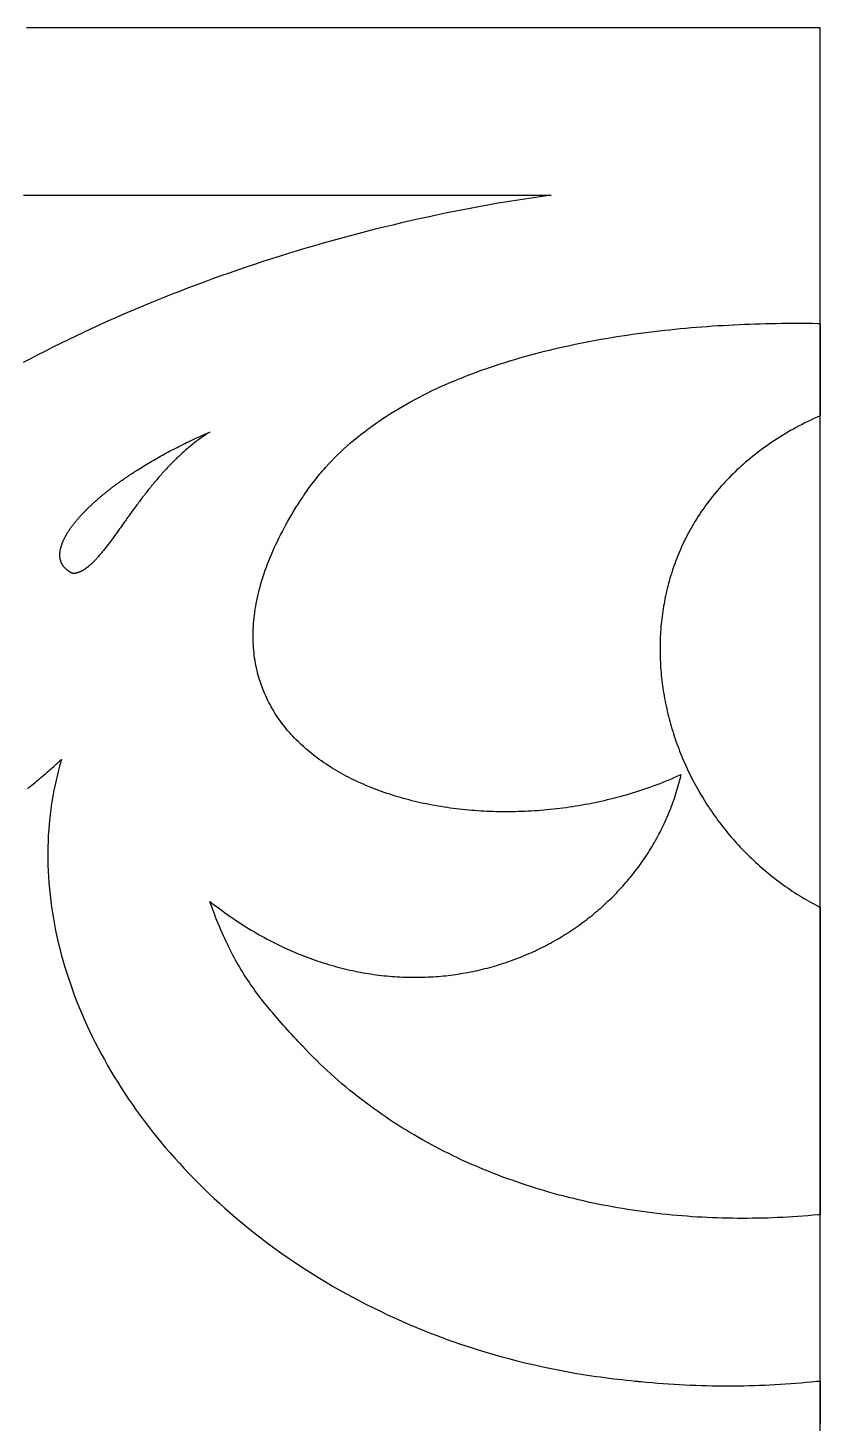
# Model space of a CAD drawing. Extents: x -52 to 65, y -90 to -50.
# Drawn here: x 50.17 to 64.75, y -75.79 to -50.12 of the extents above; entities that cross this region are included whole.
import ezdxf

# ---------------------------------------------------------------- set-up
doc = ezdxf.new("R2010")
doc.units = 0
doc.header["$MEASUREMENT"] = 0
doc.layers.get('0').update_dxf_attribs({"linetype": 'CONTINUOUS'})
doc.layers.add('LAYER_1', color=18, linetype='CONTINUOUS')

msp = doc.modelspace()

# ---------------------------------------------------------------- linework, layer by layer
msp.add_line((64.754, -90.116), (64.754, -50.116))
at = {"layer": 'LAYER_1'}
for points in [[(64.754, -50.116), (64.741, -50.116), (64.545, -50.116), (64.344, -50.116), (64.137, -50.116), (63.925, -50.116), (63.709, -50.116), (63.487, -50.116), (63.26, -50.116), (63.027, -50.116), (62.79, -50.116), (62.548, -50.116), (62.301, -50.116), (62.049, -50.116), (61.793, -50.116), (61.531, -50.116), (61.265, -50.116), (60.994, -50.116), (60.719, -50.116), (60.439, -50.116), (60.154, -50.116), (59.865, -50.116), (59.571, -50.116), (59.274, -50.116), (58.971, -50.116), (58.665, -50.116), (58.354, -50.116), (58.039, -50.116), (57.72, -50.116), (57.397, -50.116), (57.069, -50.116), (56.738, -50.116), (56.403, -50.116), (56.063, -50.116), (55.72, -50.116), (55.373, -50.116), (55.022, -50.116), (54.668, -50.116), (54.31, -50.116), (53.948, -50.116), (53.583, -50.116), (53.214, -50.116), (52.841, -50.116), (52.465, -50.116), (52.086, -50.116), (51.703, -50.116), (51.317, -50.116), (50.928, -50.116), (50.535, -50.116), (50.14, -50.116)], [(50.087, -53.194), (50.221, -53.194), (50.356, -53.194), (50.492, -53.194), (50.628, -53.194), (50.764, -53.194), (51.038, -53.194), (51.313, -53.194), (51.588, -53.194), (52.14, -53.194), (52.415, -53.194), (52.69, -53.194), (52.965, -53.194), (53.238, -53.194), (53.374, -53.194), (53.51, -53.194), (53.645, -53.194), (53.78, -53.194), (53.914, -53.194), (54.048, -53.194), (54.181, -53.194), (54.314, -53.194), (54.446, -53.194), (54.577, -53.194), (54.707, -53.194), (54.837, -53.194), (54.966, -53.194), (55.094, -53.194), (55.221, -53.194), (55.347, -53.194), (55.473, -53.194), (55.597, -53.194), (55.72, -53.194), (55.842, -53.194), (55.963, -53.194), (56.083, -53.194), (56.202, -53.194), (56.32, -53.194), (56.436, -53.194), (56.551, -53.194), (56.608, -53.194), (56.664, -53.194), (56.721, -53.194), (56.777, -53.194), (56.832, -53.194), (56.887, -53.194), (56.942, -53.194), (56.997, -53.194), (57.051, -53.194), (57.105, -53.194), (57.158, -53.194), (57.211, -53.194), (57.264, -53.194), (57.316, -53.194), (57.368, -53.194), (57.419, -53.194), (57.47, -53.194), (57.521, -53.194), (57.571, -53.194), (57.62, -53.194), (57.67, -53.194), (57.718, -53.194), (57.767, -53.194), (57.815, -53.194), (57.862, -53.194), (57.909, -53.194), (57.956, -53.194), (58.002, -53.194), (58.048, -53.194), (58.093, -53.194), (58.138, -53.194), (58.182, -53.194), (58.226, -53.194), (58.269, -53.194), (58.312, -53.194), (58.354, -53.194), (58.396, -53.194), (58.437, -53.194), (58.478, -53.194), (58.518, -53.194), (58.558, -53.194), (58.597, -53.194), (58.636, -53.194), (58.674, -53.194), (58.711, -53.194), (58.748, -53.194), (58.785, -53.194), (58.821, -53.194), (58.856, -53.194), (58.891, -53.194), (58.925, -53.194), (58.959, -53.194), (58.992, -53.194), (59.024, -53.194), (59.056, -53.194), (59.087, -53.194), (59.118, -53.194), (59.148, -53.194), (59.178, -53.194), (59.206, -53.194), (59.235, -53.194), (59.262, -53.194), (59.289, -53.194), (59.316, -53.194), (59.341, -53.194), (59.366, -53.194), (59.391, -53.194), (59.415, -53.194), (59.438, -53.194), (59.46, -53.194), (59.482, -53.194), (59.503, -53.194), (59.523, -53.194), (59.543, -53.194), (59.562, -53.194), (59.581, -53.194), (59.598, -53.194), (59.615, -53.194), (59.632, -53.194), (59.647, -53.194), (59.662, -53.194), (59.676, -53.194), (59.69, -53.194), (59.702, -53.194), (59.714, -53.194), (59.725, -53.194), (59.736, -53.194), (59.746, -53.194), (59.755, -53.194), (59.763, -53.194), (59.77, -53.194), (59.777, -53.194), (59.783, -53.194), (59.788, -53.194), (59.792, -53.194), (59.796, -53.194), (59.799, -53.194), (59.801, -53.194), (59.802, -53.194), (59.803, -53.194), (59.64, -53.217), (59.478, -53.241), (59.316, -53.265), (59.153, -53.291), (58.991, -53.317), (58.829, -53.344), (58.666, -53.373), (58.504, -53.402), (58.341, -53.432), (58.179, -53.463), (58.017, -53.495), (57.855, -53.528), (57.693, -53.561), (57.531, -53.596), (57.369, -53.632), (57.207, -53.668), (57.045, -53.705), (56.884, -53.743), (56.723, -53.782), (56.562, -53.822), (56.401, -53.863), (56.241, -53.905), (56.08, -53.947), (55.921, -53.99), (55.761, -54.034), (55.602, -54.079), (55.443, -54.125), (55.284, -54.172), (55.126, -54.219), (54.968, -54.267), (54.81, -54.316), (54.653, -54.366), (54.496, -54.417), (54.34, -54.468), (54.184, -54.52), (54.029, -54.573), (53.874, -54.627), (53.72, -54.681), (53.566, -54.736), (53.413, -54.792), (53.261, -54.849), (53.109, -54.906), (52.957, -54.965), (52.806, -55.023), (52.656, -55.083), (52.507, -55.144), (52.358, -55.205), (52.209, -55.266), (52.062, -55.329), (51.915, -55.392), (51.769, -55.456), (51.624, -55.521), (51.479, -55.586), (51.335, -55.652), (51.193, -55.719), (51.05, -55.786), (50.909, -55.854), (50.769, -55.922), (50.629, -55.992), (50.49, -56.062), (50.352, -56.132), (50.216, -56.203), (50.08, -56.275)], [(50.16, -64.115), (50.198, -64.084), (50.235, -64.054), (50.271, -64.024), (50.306, -63.995), (50.341, -63.966), (50.374, -63.938), (50.407, -63.911), (50.438, -63.885), (50.468, -63.859), (50.497, -63.834), (50.525, -63.81), (50.551, -63.787), (50.577, -63.765), (50.601, -63.744), (50.624, -63.724), (50.645, -63.705), (50.665, -63.687), (50.684, -63.671), (50.693, -63.663), (50.701, -63.655), (50.709, -63.648), (50.717, -63.641), (50.724, -63.635), (50.731, -63.629), (50.737, -63.623), (50.743, -63.617), (50.749, -63.612), (50.754, -63.607), (50.759, -63.603), (50.764, -63.599), (50.768, -63.595), (50.771, -63.592), (50.775, -63.589), (50.777, -63.586), (50.78, -63.584), (50.782, -63.582), (50.783, -63.581), (50.784, -63.58), (50.785, -63.579), (50.785, -63.579), (50.785, -63.579), (50.785, -63.579), (50.785, -63.579), (50.785, -63.579), (50.785, -63.58), (50.781, -63.593), (50.766, -63.645), (50.751, -63.698), (50.737, -63.75), (50.723, -63.802), (50.71, -63.855), (50.698, -63.907), (50.686, -63.96), (50.674, -64.013), (50.663, -64.066), (50.652, -64.119), (50.642, -64.172), (50.632, -64.225), (50.623, -64.278), (50.614, -64.332), (50.605, -64.385), (50.597, -64.439), (50.59, -64.492), (50.583, -64.546), (50.577, -64.599), (50.571, -64.653), (50.56, -64.761), (50.551, -64.869), (50.544, -64.977), (50.539, -65.085), (50.536, -65.194), (50.534, -65.303), (50.535, -65.411), (50.537, -65.521), (50.541, -65.63), (50.547, -65.739), (50.555, -65.849), (50.564, -65.958), (50.575, -66.068), (50.588, -66.177), (50.603, -66.287), (50.619, -66.397), (50.637, -66.506), (50.657, -66.616), (50.679, -66.726), (50.702, -66.835), (50.727, -66.945), (50.754, -67.055), (50.782, -67.164), (50.812, -67.273), (50.844, -67.383), (50.878, -67.492), (50.913, -67.601), (50.95, -67.709), (50.988, -67.818), (51.028, -67.926), (51.07, -68.035), (51.113, -68.143), (51.158, -68.25), (51.205, -68.358), (51.253, -68.465), (51.303, -68.572), (51.354, -68.678), (51.407, -68.785), (51.462, -68.891), (51.518, -68.996), (51.576, -69.101), (51.635, -69.206), (51.695, -69.311), (51.758, -69.415), (51.822, -69.518), (51.887, -69.621), (51.954, -69.724), (52.022, -69.826), (52.092, -69.928), (52.163, -70.029), (52.236, -70.129), (52.31, -70.229), (52.386, -70.329), (52.463, -70.428), (52.542, -70.526), (52.622, -70.624), (52.703, -70.721), (52.786, -70.818), (52.871, -70.913), (52.957, -71.009), (53.044, -71.103), (53.132, -71.197), (53.222, -71.29), (53.314, -71.382), (53.406, -71.474), (53.5, -71.565), (53.596, -71.655), (53.693, -71.744), (53.791, -71.832), (53.89, -71.92), (53.991, -72.007), (54.093, -72.092), (54.197, -72.177), (54.301, -72.262), (54.407, -72.345), (54.515, -72.427), (54.623, -72.508), (54.733, -72.589), (54.844, -72.668), (54.957, -72.747), (55.07, -72.824), (55.185, -72.9), (55.301, -72.976), (55.418, -73.05), (55.537, -73.123), (55.657, -73.196), (55.778, -73.267), (55.9, -73.337), (56.023, -73.405), (56.148, -73.473), (56.273, -73.54), (56.4, -73.605), (56.528, -73.669), (56.657, -73.732), (56.788, -73.794), (56.919, -73.854), (57.052, -73.914), (57.185, -73.972), (57.32, -74.028), (57.456, -74.084), (57.593, -74.138), (57.731, -74.191), (57.87, -74.242), (58.011, -74.292), (58.152, -74.341), (58.294, -74.388), (58.438, -74.434), (58.582, -74.478), (58.728, -74.521), (58.874, -74.563), (59.022, -74.603), (59.17, -74.641), (59.32, -74.678), (59.47, -74.714), (59.622, -74.748), (59.774, -74.78), (59.928, -74.811), (60.082, -74.84), (60.238, -74.868), (60.394, -74.894), (60.472, -74.906), (60.551, -74.918), (60.63, -74.93), (60.709, -74.941), (60.789, -74.952), (60.868, -74.962), (60.948, -74.972), (61.029, -74.981), (61.109, -74.99), (61.19, -74.999), (61.27, -75.007), (61.351, -75.015), (61.392, -75.019), (61.412, -75.021), (61.415, -75.021), (61.416, -75.021), (61.417, -75.021), (61.417, -75.021), (61.419, -75.021), (61.432, -75.022), (61.457, -75.025), (61.559, -75.035), (61.66, -75.044), (61.762, -75.053), (61.863, -75.061), (61.963, -75.068), (62.064, -75.075), (62.164, -75.08), (62.264, -75.086), (62.364, -75.09), (62.463, -75.094), (62.562, -75.097), (62.661, -75.1), (62.76, -75.102), (62.859, -75.103), (62.957, -75.104), (63.055, -75.104), (63.153, -75.104), (63.25, -75.103), (63.348, -75.101), (63.445, -75.099), (63.542, -75.096), (63.638, -75.093), (63.734, -75.089), (63.831, -75.084), (63.926, -75.079), (64.022, -75.074), (64.117, -75.068), (64.213, -75.061), (64.308, -75.054), (64.402, -75.046), (64.497, -75.038), (64.591, -75.03), (64.685, -75.02), (64.732, -75.016), (64.744, -75.015), (64.749, -75.014), (64.752, -75.014), (64.754, -75.014), (64.754, -75.014), (64.754, -75.014), (64.754, -75.015), (64.754, -75.017), (64.754, -75.02), (64.754, -75.025), (64.754, -75.031), (64.754, -75.038), (64.754, -75.046), (64.754, -75.056), (64.754, -75.066), (64.754, -75.077), (64.754, -75.089), (64.754, -75.102), (64.754, -75.116), (64.754, -75.131), (64.754, -75.146), (64.754, -75.163), (64.754, -75.18), (64.754, -75.197), (64.754, -75.216), (64.754, -75.234), (64.754, -75.254), (64.754, -75.274), (64.754, -75.315), (64.754, -75.357), (64.754, -75.401), (64.754, -75.446), (64.754, -75.492), (64.754, -75.583), (64.754, -75.628), (64.754, -75.673), (64.754, -75.717), (64.754, -75.759), (64.754, -75.8)]]:
    msp.add_lwpolyline(points, dxfattribs=at)
for points in [[(64.754, -57.252), (64.697, -57.278), (64.64, -57.304), (64.585, -57.331), (64.53, -57.358), (64.475, -57.385), (64.421, -57.413), (64.368, -57.441), (64.315, -57.469), (64.263, -57.498), (64.211, -57.527), (64.16, -57.556), (64.11, -57.586), (64.06, -57.616), (64.011, -57.647), (63.962, -57.678), (63.914, -57.709), (63.867, -57.74), (63.82, -57.772), (63.773, -57.805), (63.728, -57.837), (63.682, -57.87), (63.638, -57.903), (63.594, -57.937), (63.55, -57.97), (63.507, -58.004), (63.465, -58.039), (63.423, -58.074), (63.382, -58.109), (63.341, -58.144), (63.301, -58.179), (63.262, -58.215), (63.223, -58.251), (63.185, -58.288), (63.147, -58.325), (63.109, -58.361), (63.073, -58.399), (63.037, -58.436), (63.001, -58.474), (62.966, -58.512), (62.931, -58.55), (62.897, -58.589), (62.864, -58.628), (62.831, -58.667), (62.799, -58.706), (62.767, -58.745), (62.736, -58.785), (62.705, -58.825), (62.675, -58.865), (62.645, -58.906), (62.616, -58.946), (62.588, -58.987), (62.56, -59.028), (62.532, -59.07), (62.505, -59.111), (62.479, -59.153), (62.453, -59.195), (62.428, -59.237), (62.403, -59.279), (62.379, -59.321), (62.355, -59.364), (62.332, -59.407), (62.309, -59.45), (62.287, -59.493), (62.265, -59.536), (62.244, -59.58), (62.223, -59.623), (62.203, -59.667), (62.184, -59.711), (62.164, -59.755), (62.146, -59.8), (62.128, -59.844), (62.11, -59.889), (62.093, -59.933), (62.077, -59.978), (62.061, -60.023), (62.045, -60.068), (62.03, -60.113), (62.015, -60.159), (62.001, -60.204), (61.988, -60.25), (61.975, -60.295), (61.962, -60.341), (61.95, -60.387), (61.939, -60.433), (61.928, -60.479), (61.917, -60.525), (61.907, -60.572), (61.897, -60.618), (61.888, -60.664), (61.88, -60.711), (61.871, -60.758), (61.864, -60.804), (61.857, -60.851), (61.85, -60.898), (61.844, -60.945), (61.838, -60.991), (61.833, -61.038), (61.828, -61.085), (61.824, -61.133), (61.82, -61.18), (61.816, -61.227), (61.814, -61.274), (61.811, -61.321), (61.809, -61.368), (61.808, -61.416), (61.807, -61.463), (61.806, -61.51), (61.806, -61.558), (61.806, -61.605), (61.807, -61.652), (61.809, -61.7), (61.81, -61.747), (61.812, -61.794), (61.815, -61.842), (61.818, -61.889), (61.822, -61.936), (61.826, -61.984), (61.83, -62.031), (61.835, -62.078), (61.841, -62.125), (61.846, -62.173), (61.853, -62.22), (61.859, -62.267), (61.866, -62.314), (61.874, -62.361), (61.882, -62.408), (61.891, -62.455), (61.899, -62.502), (61.909, -62.549), (61.918, -62.596), (61.929, -62.642), (61.939, -62.689), (61.95, -62.735), (61.962, -62.782), (61.974, -62.828), (61.986, -62.875), (61.999, -62.921), (62.012, -62.967), (62.026, -63.013), (62.04, -63.059), (62.054, -63.105), (62.069, -63.151), (62.084, -63.196), (62.1, -63.242), (62.116, -63.287), (62.133, -63.332), (62.15, -63.378), (62.167, -63.423), (62.185, -63.468), (62.203, -63.512), (62.222, -63.557), (62.241, -63.602), (62.26, -63.646), (62.28, -63.69), (62.3, -63.734), (62.321, -63.778), (62.342, -63.822), (62.363, -63.865), (62.385, -63.909), (62.407, -63.952), (62.43, -63.995), (62.453, -64.038), (62.476, -64.081), (62.5, -64.123), (62.524, -64.166), (62.548, -64.208), (62.573, -64.25), (62.599, -64.292), (62.624, -64.333), (62.65, -64.375), (62.677, -64.416), (62.704, -64.457), (62.731, -64.498), (62.759, -64.538), (62.787, -64.579), (62.815, -64.619), (62.844, -64.659), (62.873, -64.698), (62.902, -64.738), (62.932, -64.777), (62.962, -64.816), (62.993, -64.854), (63.024, -64.893), (63.055, -64.931), (63.087, -64.969), (63.119, -65.007), (63.151, -65.044), (63.184, -65.081), (63.217, -65.118), (63.251, -65.155), (63.284, -65.191), (63.319, -65.227), (63.353, -65.263), (63.388, -65.298), (63.423, -65.333), (63.459, -65.368), (63.495, -65.403), (63.531, -65.437), (63.568, -65.471), (63.605, -65.505), (63.642, -65.538), (63.68, -65.571), (63.718, -65.604), (63.756, -65.636), (63.795, -65.668), (63.834, -65.7), (63.873, -65.731), (63.913, -65.762), (63.953, -65.793), (63.993, -65.824), (64.034, -65.854), (64.075, -65.883), (64.116, -65.913), (64.158, -65.942), (64.2, -65.97), (64.242, -65.998), (64.284, -66.026), (64.327, -66.054), (64.371, -66.081), (64.414, -66.108), (64.458, -66.134), (64.502, -66.16), (64.547, -66.186), (64.592, -66.211), (64.637, -66.236), (64.682, -66.26), (64.728, -66.284), (64.751, -66.296), (64.753, -66.297), (64.753, -66.297), (64.754, -66.297), (64.754, -66.297), (64.754, -66.297), (64.754, -66.297), (64.754, -66.297), (64.754, -66.298), (64.754, -66.299), (64.754, -66.301), (64.754, -66.304), (64.754, -66.307), (64.754, -66.311), (64.754, -66.315), (64.754, -66.32), (64.754, -66.326), (64.754, -66.332), (64.754, -66.339), (64.754, -66.346), (64.754, -66.354), (64.754, -66.363), (64.754, -66.372), (64.754, -66.382), (64.754, -66.392), (64.754, -66.403), (64.754, -66.414), (64.754, -66.426), (64.754, -66.438), (64.754, -66.451), (64.754, -66.465), (64.754, -66.479), (64.754, -66.494), (64.754, -66.509), (64.754, -66.524), (64.754, -66.54), (64.754, -66.557), (64.754, -66.574), (64.754, -66.591), (64.754, -66.609), (64.754, -66.628), (64.754, -66.647), (64.754, -66.666), (64.754, -66.686), (64.754, -66.706), (64.754, -66.727), (64.754, -66.748), (64.754, -66.77), (64.754, -66.792), (64.754, -66.814), (64.754, -66.837), (64.754, -66.86), (64.754, -66.884), (64.754, -66.908), (64.754, -66.932), (64.754, -66.957), (64.754, -66.982), (64.754, -67.008), (64.754, -67.034), (64.754, -67.06), (64.754, -67.087), (64.754, -67.114), (64.754, -67.169), (64.754, -67.225), (64.754, -67.283), (64.754, -67.341), (64.754, -67.401), (64.754, -67.462), (64.754, -67.525), (64.754, -67.588), (64.754, -67.652), (64.754, -67.717), (64.754, -67.784), (64.754, -67.85), (64.754, -67.918), (64.754, -67.987), (64.754, -68.056), (64.754, -68.126), (64.754, -68.197), (64.754, -68.268), (64.754, -68.34), (64.754, -68.412), (64.754, -68.484), (64.754, -68.557), (64.754, -68.631), (64.754, -68.778), (64.754, -68.927), (64.754, -69.225), (64.754, -69.374), (64.754, -69.522), (64.754, -69.67), (64.754, -69.743), (64.754, -69.816), (64.754, -69.888), (64.754, -69.96), (64.754, -70.031), (64.754, -70.102), (64.754, -70.172), (64.754, -70.242), (64.754, -70.31), (64.754, -70.378), (64.754, -70.446), (64.754, -70.512), (64.754, -70.578), (64.754, -70.642), (64.754, -70.706), (64.754, -70.768), (64.754, -70.83), (64.754, -70.89), (64.754, -70.949), (64.754, -71.007), (64.754, -71.064), (64.754, -71.119), (64.754, -71.147), (64.754, -71.174), (64.754, -71.2), (64.754, -71.226), (64.754, -71.252), (64.754, -71.277), (64.754, -71.303), (64.754, -71.327), (64.754, -71.351), (64.754, -71.375), (64.754, -71.399), (64.754, -71.422), (64.754, -71.445), (64.754, -71.467), (64.754, -71.489), (64.754, -71.51), (64.754, -71.531), (64.754, -71.552), (64.754, -71.572), (64.754, -71.592), (64.754, -71.611), (64.754, -71.63), (64.754, -71.648), (64.754, -71.666), (64.754, -71.683), (64.754, -71.7), (64.754, -71.717), (64.754, -71.732), (64.754, -71.748), (64.754, -71.763), (64.754, -71.777), (64.754, -71.791), (64.754, -71.804), (64.754, -71.817), (64.754, -71.829), (64.754, -71.841), (64.754, -71.852), (64.754, -71.863), (64.754, -71.873), (64.754, -71.883), (64.754, -71.892), (64.754, -71.9), (64.754, -71.908), (64.754, -71.915), (64.754, -71.922), (64.754, -71.928), (64.754, -71.933), (64.754, -71.938), (64.754, -71.942), (64.754, -71.946), (64.754, -71.949), (64.754, -71.951), (64.754, -71.953), (64.754, -71.954), (64.754, -71.954), (64.754, -71.954), (64.754, -71.954), (64.754, -71.954), (64.753, -71.954), (64.747, -71.955), (64.736, -71.956), (64.713, -71.958), (64.62, -71.966), (64.528, -71.974), (64.435, -71.981), (64.343, -71.988), (64.25, -71.994), (64.158, -72), (64.065, -72.004), (63.972, -72.009), (63.88, -72.012), (63.787, -72.016), (63.694, -72.018), (63.602, -72.02), (63.509, -72.021), (63.416, -72.022), (63.323, -72.022), (63.231, -72.022), (63.138, -72.021), (63.045, -72.019), (62.953, -72.017), (62.86, -72.014), (62.767, -72.011), (62.675, -72.007), (62.582, -72.002), (62.49, -71.997), (62.398, -71.991), (62.305, -71.984), (62.213, -71.977), (62.121, -71.969), (62.029, -71.961), (61.937, -71.952), (61.845, -71.942), (61.754, -71.932), (61.662, -71.921), (61.571, -71.909), (61.479, -71.897), (61.388, -71.884), (61.297, -71.871), (61.206, -71.857), (61.115, -71.842), (61.025, -71.827), (60.934, -71.811), (60.844, -71.794), (60.754, -71.777), (60.664, -71.759), (60.574, -71.74), (60.485, -71.721), (60.395, -71.701), (60.306, -71.68), (60.217, -71.659), (60.128, -71.637), (60.04, -71.615), (59.952, -71.592), (59.863, -71.568), (59.776, -71.543), (59.688, -71.518), (59.601, -71.492), (59.514, -71.465), (59.427, -71.438), (59.34, -71.41), (59.254, -71.382), (59.168, -71.352), (59.082, -71.322), (58.997, -71.292), (58.911, -71.261), (58.827, -71.229), (58.742, -71.196), (58.658, -71.162), (58.574, -71.128), (58.49, -71.094), (58.407, -71.058), (58.324, -71.022), (58.241, -70.985), (58.159, -70.948), (58.077, -70.909), (57.996, -70.87), (57.915, -70.831), (57.834, -70.79), (57.753, -70.749), (57.673, -70.707), (57.594, -70.665), (57.515, -70.622), (57.436, -70.578), (57.357, -70.533), (57.279, -70.487), (57.202, -70.441), (57.124, -70.394), (57.048, -70.347), (56.971, -70.299), (56.895, -70.25), (56.82, -70.2), (56.745, -70.149), (56.67, -70.098), (56.596, -70.046), (56.523, -69.993), (56.45, -69.94), (56.377, -69.886), (56.305, -69.831), (56.233, -69.775), (56.162, -69.719), (56.091, -69.662), (56.021, -69.604), (55.951, -69.545), (55.882, -69.486), (55.814, -69.425), (55.746, -69.364), (55.678, -69.303), (55.611, -69.24), (55.545, -69.177), (55.479, -69.113), (55.414, -69.048), (55.349, -68.983), (55.285, -68.916), (55.221, -68.849), (55.205, -68.832), (55.202, -68.828), (55.201, -68.827), (55.2, -68.827), (55.2, -68.826), (55.199, -68.826), (55.197, -68.823), (55.186, -68.812), (55.145, -68.767), (55.105, -68.723), (55.065, -68.68), (55.026, -68.637), (54.987, -68.595), (54.949, -68.553), (54.912, -68.511), (54.875, -68.47), (54.838, -68.429), (54.802, -68.388), (54.767, -68.348), (54.732, -68.307), (54.697, -68.267), (54.664, -68.227), (54.63, -68.188), (54.597, -68.148), (54.565, -68.108), (54.532, -68.069), (54.501, -68.029), (54.469, -67.989), (54.439, -67.949), (54.408, -67.909), (54.378, -67.869), (54.348, -67.829), (54.319, -67.788), (54.29, -67.747), (54.261, -67.706), (54.233, -67.664), (54.205, -67.623), (54.177, -67.58), (54.15, -67.538), (54.123, -67.494), (54.096, -67.451), (54.07, -67.406), (54.043, -67.362), (54.017, -67.316), (53.991, -67.27), (53.966, -67.223), (53.941, -67.176), (53.915, -67.128), (53.89, -67.079), (53.866, -67.029), (53.841, -66.978), (53.817, -66.926), (53.792, -66.874), (53.768, -66.821), (53.744, -66.766), (53.72, -66.711), (53.696, -66.654), (53.673, -66.597), (53.649, -66.538), (53.625, -66.478), (53.602, -66.417), (53.578, -66.355), (53.555, -66.291), (53.532, -66.226), (53.52, -66.193), (53.519, -66.191), (53.519, -66.19), (53.519, -66.19), (53.519, -66.19), (53.519, -66.19), (53.52, -66.191), (53.532, -66.2), (53.556, -66.219), (53.604, -66.256), (53.652, -66.292), (53.7, -66.328), (53.748, -66.363), (53.796, -66.398), (53.844, -66.433), (53.892, -66.466), (53.94, -66.499), (53.989, -66.532), (54.037, -66.564), (54.086, -66.596), (54.134, -66.627), (54.183, -66.657), (54.231, -66.687), (54.28, -66.717), (54.329, -66.746), (54.378, -66.774), (54.426, -66.802), (54.475, -66.83), (54.524, -66.856), (54.573, -66.883), (54.622, -66.909), (54.671, -66.934), (54.72, -66.959), (54.769, -66.983), (54.818, -67.007), (54.867, -67.03), (54.916, -67.053), (54.965, -67.075), (55.014, -67.097), (55.064, -67.118), (55.113, -67.139), (55.162, -67.159), (55.211, -67.179), (55.26, -67.198), (55.309, -67.217), (55.358, -67.235), (55.408, -67.253), (55.457, -67.27), (55.506, -67.287), (55.555, -67.304), (55.604, -67.319), (55.653, -67.335), (55.702, -67.35), (55.751, -67.364), (55.801, -67.378), (55.85, -67.392), (55.899, -67.405), (55.948, -67.417), (55.997, -67.429), (56.045, -67.441), (56.094, -67.452), (56.143, -67.463), (56.192, -67.473), (56.241, -67.483), (56.29, -67.492), (56.338, -67.501), (56.387, -67.51), (56.436, -67.518), (56.484, -67.525), (56.533, -67.532), (56.581, -67.539), (56.63, -67.545), (56.678, -67.551), (56.726, -67.556), (56.774, -67.561), (56.823, -67.565), (56.871, -67.569), (56.919, -67.573), (56.967, -67.576), (57.014, -67.579), (57.062, -67.581), (57.11, -67.583), (57.158, -67.584), (57.205, -67.585), (57.253, -67.586), (57.3, -67.586), (57.347, -67.586), (57.394, -67.585), (57.442, -67.584), (57.489, -67.582), (57.536, -67.58), (57.582, -67.578), (57.629, -67.575), (57.676, -67.572), (57.722, -67.569), (57.769, -67.565), (57.815, -67.56), (57.861, -67.556), (57.907, -67.55), (57.953, -67.545), (57.999, -67.539), (58.045, -67.533), (58.09, -67.526), (58.136, -67.519), (58.181, -67.511), (58.226, -67.503), (58.271, -67.495), (58.316, -67.486), (58.361, -67.477), (58.406, -67.468), (58.45, -67.458), (58.495, -67.448), (58.539, -67.437), (58.583, -67.427), (58.627, -67.415), (58.671, -67.404), (58.714, -67.392), (58.758, -67.379), (58.801, -67.366), (58.844, -67.353), (58.887, -67.34), (58.93, -67.326), (58.973, -67.312), (59.015, -67.297), (59.058, -67.282), (59.1, -67.267), (59.142, -67.252), (59.184, -67.236), (59.225, -67.219), (59.267, -67.203), (59.308, -67.186), (59.349, -67.169), (59.39, -67.151), (59.431, -67.133), (59.471, -67.115), (59.512, -67.096), (59.552, -67.077), (59.592, -67.058), (59.632, -67.038), (59.671, -67.018), (59.71, -66.998), (59.749, -66.977), (59.788, -66.956), (59.827, -66.935), (59.866, -66.914), (59.904, -66.892), (59.942, -66.869), (59.98, -66.847), (60.017, -66.824), (60.055, -66.801), (60.092, -66.778), (60.129, -66.754), (60.166, -66.73), (60.202, -66.705), (60.238, -66.681), (60.274, -66.656), (60.31, -66.631), (60.346, -66.605), (60.381, -66.579), (60.416, -66.553), (60.451, -66.527), (60.485, -66.5), (60.52, -66.473), (60.554, -66.446), (60.587, -66.418), (60.621, -66.39), (60.654, -66.362), (60.687, -66.334), (60.72, -66.305), (60.752, -66.276), (60.784, -66.247), (60.816, -66.217), (60.848, -66.188), (60.879, -66.158), (60.911, -66.127), (60.941, -66.097), (60.972, -66.066), (61.002, -66.035), (61.032, -66.004), (61.062, -65.972), (61.091, -65.94), (61.12, -65.908), (61.149, -65.876), (61.178, -65.843), (61.206, -65.81), (61.234, -65.777), (61.261, -65.744), (61.289, -65.71), (61.316, -65.676), (61.342, -65.642), (61.369, -65.608), (61.395, -65.573), (61.42, -65.539), (61.446, -65.504), (61.471, -65.468), (61.496, -65.433), (61.52, -65.397), (61.544, -65.361), (61.568, -65.325), (61.592, -65.289), (61.615, -65.252), (61.637, -65.215), (61.66, -65.178), (61.682, -65.141), (61.704, -65.104), (61.725, -65.066), (61.746, -65.028), (61.767, -64.99), (61.787, -64.952), (61.807, -64.913), (61.827, -64.875), (61.846, -64.836), (61.865, -64.797), (61.884, -64.757), (61.902, -64.718), (61.92, -64.678), (61.938, -64.638), (61.955, -64.598), (61.971, -64.558), (61.988, -64.517), (62.004, -64.477), (62.02, -64.436), (62.035, -64.395), (62.05, -64.354), (62.064, -64.312), (62.078, -64.271), (62.092, -64.229), (62.105, -64.187), (62.118, -64.145), (62.131, -64.103), (62.143, -64.061), (62.155, -64.018), (62.166, -63.975), (62.177, -63.932), (62.187, -63.889), (62.192, -63.868), (62.195, -63.857), (62.195, -63.856), (62.195, -63.856), (62.195, -63.856), (62.193, -63.857), (62.19, -63.858), (62.183, -63.861), (62.129, -63.886), (62.075, -63.91), (62.021, -63.933), (61.966, -63.956), (61.911, -63.979), (61.856, -64.001), (61.801, -64.023), (61.745, -64.044), (61.69, -64.065), (61.634, -64.085), (61.578, -64.105), (61.522, -64.125), (61.465, -64.144), (61.409, -64.162), (61.352, -64.18), (61.295, -64.198), (61.238, -64.215), (61.181, -64.232), (61.124, -64.248), (61.067, -64.264), (61.009, -64.279), (60.952, -64.294), (60.894, -64.309), (60.836, -64.323), (60.778, -64.336), (60.72, -64.35), (60.662, -64.362), (60.604, -64.375), (60.546, -64.387), (60.487, -64.398), (60.429, -64.409), (60.37, -64.419), (60.312, -64.43), (60.253, -64.439), (60.195, -64.448), (60.136, -64.457), (60.077, -64.465), (60.019, -64.473), (59.96, -64.481), (59.901, -64.488), (59.843, -64.494), (59.784, -64.501), (59.725, -64.506), (59.667, -64.512), (59.608, -64.516), (59.549, -64.521), (59.491, -64.525), (59.432, -64.528), (59.374, -64.531), (59.315, -64.534), (59.257, -64.536), (59.198, -64.538), (59.14, -64.54), (59.082, -64.541), (59.024, -64.541), (58.966, -64.541), (58.908, -64.541), (58.85, -64.54), (58.792, -64.539), (58.734, -64.537), (58.677, -64.535), (58.619, -64.533), (58.562, -64.53), (58.505, -64.527), (58.448, -64.523), (58.391, -64.519), (58.334, -64.515), (58.278, -64.51), (58.221, -64.504), (58.165, -64.498), (58.109, -64.492), (58.053, -64.485), (57.997, -64.478), (57.941, -64.471), (57.886, -64.463), (57.831, -64.455), (57.776, -64.446), (57.721, -64.437), (57.667, -64.427), (57.612, -64.417), (57.558, -64.407), (57.504, -64.396), (57.451, -64.385), (57.397, -64.373), (57.344, -64.361), (57.292, -64.349), (57.239, -64.336), (57.187, -64.323), (57.135, -64.309), (57.083, -64.295), (57.031, -64.28), (56.98, -64.266), (56.929, -64.25), (56.879, -64.235), (56.829, -64.218), (56.779, -64.202), (56.729, -64.185), (56.68, -64.168), (56.631, -64.15), (56.582, -64.132), (56.534, -64.113), (56.486, -64.094), (56.438, -64.075), (56.391, -64.055), (56.344, -64.035), (56.298, -64.014), (56.252, -63.994), (56.206, -63.972), (56.161, -63.95), (56.116, -63.928), (56.072, -63.906), (56.028, -63.883), (55.984, -63.86), (55.941, -63.836), (55.898, -63.812), (55.856, -63.787), (55.814, -63.762), (55.772, -63.737), (55.731, -63.711), (55.691, -63.685), (55.651, -63.659), (55.611, -63.632), (55.572, -63.605), (55.533, -63.577), (55.495, -63.549), (55.457, -63.521), (55.42, -63.492), (55.384, -63.463), (55.347, -63.433), (55.312, -63.403), (55.277, -63.373), (55.242, -63.342), (55.208, -63.311), (55.174, -63.279), (55.141, -63.247), (55.109, -63.215), (55.077, -63.183), (55.046, -63.149), (55.015, -63.116), (54.985, -63.082), (54.955, -63.048), (54.926, -63.014), (54.898, -62.979), (54.87, -62.943), (54.843, -62.908), (54.816, -62.872), (54.79, -62.835), (54.765, -62.798), (54.74, -62.761), (54.716, -62.724), (54.693, -62.686), (54.67, -62.647), (54.648, -62.609), (54.626, -62.569), (54.605, -62.53), (54.585, -62.49), (54.566, -62.45), (54.547, -62.409), (54.529, -62.369), (54.511, -62.327), (54.495, -62.286), (54.479, -62.244), (54.463, -62.201), (54.449, -62.158), (54.435, -62.115), (54.422, -62.072), (54.409, -62.028), (54.398, -61.984), (54.387, -61.939), (54.377, -61.894), (54.367, -61.849), (54.358, -61.803), (54.351, -61.757), (54.343, -61.711), (54.337, -61.664), (54.332, -61.617), (54.327, -61.569), (54.323, -61.522), (54.32, -61.473), (54.317, -61.425), (54.316, -61.376), (54.315, -61.327), (54.315, -61.277), (54.316, -61.227), (54.318, -61.177), (54.321, -61.126), (54.324, -61.075), (54.328, -61.023), (54.334, -60.972), (54.34, -60.92), (54.347, -60.867), (54.354, -60.814), (54.363, -60.761), (54.373, -60.708), (54.383, -60.654), (54.395, -60.599), (54.407, -60.545), (54.42, -60.49), (54.434, -60.435), (54.449, -60.379), (54.465, -60.323), (54.482, -60.267), (54.5, -60.21), (54.519, -60.153), (54.539, -60.096), (54.559, -60.038), (54.581, -59.98), (54.604, -59.922), (54.628, -59.863), (54.652, -59.804), (54.678, -59.745), (54.704, -59.685), (54.732, -59.625), (54.761, -59.564), (54.79, -59.504), (54.821, -59.443), (54.853, -59.381), (54.886, -59.319), (54.919, -59.257), (54.954, -59.195), (54.99, -59.132), (55.027, -59.069), (55.065, -59.005), (55.104, -58.942), (55.144, -58.878), (55.185, -58.813), (55.228, -58.748), (55.238, -58.732), (55.241, -58.728), (55.242, -58.727), (55.242, -58.726), (55.243, -58.725), (55.246, -58.721), (55.257, -58.705), (55.279, -58.672), (55.302, -58.639), (55.324, -58.607), (55.348, -58.575), (55.371, -58.543), (55.395, -58.511), (55.419, -58.479), (55.443, -58.448), (55.468, -58.417), (55.493, -58.386), (55.518, -58.355), (55.543, -58.324), (55.569, -58.294), (55.595, -58.264), (55.621, -58.234), (55.648, -58.204), (55.702, -58.145), (55.757, -58.087), (55.813, -58.029), (55.87, -57.973), (55.928, -57.917), (55.987, -57.862), (56.048, -57.807), (56.109, -57.754), (56.171, -57.701), (56.234, -57.649), (56.298, -57.597), (56.363, -57.547), (56.429, -57.497), (56.496, -57.448), (56.564, -57.399), (56.633, -57.352), (56.702, -57.305), (56.773, -57.259), (56.844, -57.213), (56.916, -57.168), (56.989, -57.124), (57.063, -57.081), (57.137, -57.038), (57.213, -56.996), (57.289, -56.955), (57.366, -56.915), (57.443, -56.875), (57.522, -56.836), (57.601, -56.797), (57.681, -56.759), (57.761, -56.722), (57.842, -56.686), (57.924, -56.65), (58.007, -56.615), (58.09, -56.58), (58.173, -56.546), (58.258, -56.513), (58.343, -56.48), (58.428, -56.448), (58.514, -56.417), (58.601, -56.387), (58.688, -56.356), (58.776, -56.327), (58.864, -56.298), (58.953, -56.27), (59.043, -56.242), (59.132, -56.215), (59.223, -56.189), (59.313, -56.163), (59.404, -56.138), (59.496, -56.114), (59.588, -56.09), (59.68, -56.066), (59.773, -56.043), (59.866, -56.021), (59.96, -55.999), (60.054, -55.978), (60.148, -55.958), (60.242, -55.938), (60.337, -55.918), (60.432, -55.899), (60.528, -55.881), (60.623, -55.863), (60.719, -55.846), (60.816, -55.829), (60.912, -55.813), (61.009, -55.797), (61.105, -55.782), (61.202, -55.768), (61.3, -55.754), (61.397, -55.74), (61.495, -55.727), (61.592, -55.714), (61.69, -55.702), (61.788, -55.691), (61.886, -55.68), (61.984, -55.669), (62.082, -55.659), (62.18, -55.649), (62.279, -55.64), (62.377, -55.631), (62.475, -55.623), (62.574, -55.615), (62.672, -55.608), (62.77, -55.601), (62.868, -55.595), (62.967, -55.589), (63.065, -55.583), (63.163, -55.578), (63.261, -55.574), (63.359, -55.569), (63.457, -55.566), (63.554, -55.562), (63.652, -55.559), (63.749, -55.557), (63.846, -55.555), (63.943, -55.553), (64.04, -55.552), (64.137, -55.551), (64.233, -55.551), (64.329, -55.55), (64.425, -55.551), (64.521, -55.551), (64.616, -55.552), (64.712, -55.554), (64.735, -55.554), (64.747, -55.555), (64.753, -55.555), (64.754, -55.555), (64.754, -55.555), (64.754, -55.555), (64.754, -55.555), (64.754, -55.555), (64.754, -55.555), (64.754, -55.556), (64.754, -55.558), (64.754, -55.56), (64.754, -55.563), (64.754, -55.567), (64.754, -55.572), (64.754, -55.577), (64.754, -55.583), (64.754, -55.59), (64.754, -55.598), (64.754, -55.606), (64.754, -55.614), (64.754, -55.623), (64.754, -55.633), (64.754, -55.644), (64.754, -55.655), (64.754, -55.666), (64.754, -55.678), (64.754, -55.691), (64.754, -55.704), (64.754, -55.717), (64.754, -55.732), (64.754, -55.746), (64.754, -55.761), (64.754, -55.777), (64.754, -55.793), (64.754, -55.809), (64.754, -55.826), (64.754, -55.843), (64.754, -55.86), (64.754, -55.878), (64.754, -55.915), (64.754, -55.953), (64.754, -55.992), (64.754, -56.032), (64.754, -56.073), (64.754, -56.115), (64.754, -56.158), (64.754, -56.201), (64.754, -56.245), (64.754, -56.334), (64.754, -56.423), (64.754, -56.513), (64.754, -56.557), (64.754, -56.601), (64.754, -56.644), (64.754, -56.687), (64.754, -56.729), (64.754, -56.77), (64.754, -56.811), (64.754, -56.85), (64.754, -56.888), (64.754, -56.925), (64.754, -56.943), (64.754, -56.96), (64.754, -56.978), (64.754, -56.994), (64.754, -57.011), (64.754, -57.027), (64.754, -57.042), (64.754, -57.058), (64.754, -57.072), (64.754, -57.086), (64.754, -57.1), (64.754, -57.113), (64.754, -57.126), (64.754, -57.138), (64.754, -57.15), (64.754, -57.161), (64.754, -57.172), (64.754, -57.182), (64.754, -57.191), (64.754, -57.2), (64.754, -57.208), (64.754, -57.215), (64.754, -57.222), (64.754, -57.228), (64.754, -57.234), (64.754, -57.239), (64.754, -57.243), (64.754, -57.246), (64.754, -57.249), (64.754, -57.251), (64.754, -57.252)], [(51.005, -60.157), (50.998, -60.154), (50.991, -60.151), (50.985, -60.148), (50.978, -60.145), (50.972, -60.142), (50.966, -60.139), (50.96, -60.135), (50.953, -60.132), (50.947, -60.129), (50.942, -60.125), (50.936, -60.122), (50.93, -60.118), (50.924, -60.115), (50.919, -60.111), (50.913, -60.108), (50.908, -60.104), (50.903, -60.1), (50.898, -60.096), (50.893, -60.092), (50.888, -60.088), (50.883, -60.085), (50.878, -60.081), (50.873, -60.077), (50.869, -60.072), (50.864, -60.068), (50.86, -60.064), (50.856, -60.06), (50.851, -60.056), (50.847, -60.051), (50.843, -60.047), (50.839, -60.043), (50.835, -60.038), (50.832, -60.034), (50.828, -60.029), (50.824, -60.025), (50.821, -60.02), (50.818, -60.015), (50.814, -60.01), (50.811, -60.006), (50.808, -60.001), (50.805, -59.996), (50.802, -59.991), (50.799, -59.986), (50.797, -59.981), (50.794, -59.976), (50.791, -59.971), (50.789, -59.966), (50.787, -59.961), (50.784, -59.956), (50.782, -59.951), (50.78, -59.945), (50.778, -59.94), (50.776, -59.935), (50.774, -59.929), (50.773, -59.924), (50.771, -59.918), (50.769, -59.913), (50.768, -59.907), (50.767, -59.902), (50.765, -59.896), (50.764, -59.891), (50.763, -59.885), (50.762, -59.879), (50.761, -59.873), (50.76, -59.867), (50.759, -59.862), (50.759, -59.856), (50.758, -59.85), (50.758, -59.844), (50.757, -59.838), (50.757, -59.832), (50.757, -59.826), (50.757, -59.82), (50.757, -59.814), (50.757, -59.807), (50.757, -59.801), (50.757, -59.795), (50.757, -59.789), (50.758, -59.782), (50.758, -59.776), (50.759, -59.769), (50.76, -59.763), (50.76, -59.757), (50.761, -59.75), (50.762, -59.744), (50.763, -59.737), (50.764, -59.73), (50.765, -59.724), (50.767, -59.717), (50.768, -59.71), (50.769, -59.704), (50.771, -59.697), (50.772, -59.69), (50.774, -59.683), (50.776, -59.676), (50.778, -59.67), (50.78, -59.663), (50.782, -59.656), (50.784, -59.649), (50.786, -59.642), (50.788, -59.635), (50.791, -59.628), (50.793, -59.621), (50.796, -59.613), (50.798, -59.606), (50.801, -59.599), (50.804, -59.592), (50.807, -59.585), (50.81, -59.577), (50.813, -59.57), (50.816, -59.563), (50.819, -59.555), (50.823, -59.548), (50.826, -59.541), (50.829, -59.533), (50.833, -59.526), (50.837, -59.518), (50.84, -59.511), (50.844, -59.503), (50.848, -59.495), (50.852, -59.488), (50.856, -59.48), (50.86, -59.473), (50.864, -59.465), (50.869, -59.457), (50.873, -59.449), (50.877, -59.442), (50.882, -59.434), (50.887, -59.426), (50.891, -59.418), (50.896, -59.41), (50.901, -59.402), (50.906, -59.395), (50.911, -59.387), (50.916, -59.379), (50.921, -59.371), (50.927, -59.363), (50.932, -59.355), (50.937, -59.347), (50.943, -59.339), (50.948, -59.331), (50.954, -59.322), (50.96, -59.314), (50.966, -59.306), (50.972, -59.298), (50.978, -59.29), (50.984, -59.282), (50.99, -59.273), (50.996, -59.265), (51.002, -59.257), (51.009, -59.248), (51.015, -59.24), (51.022, -59.232), (51.028, -59.223), (51.035, -59.215), (51.042, -59.207), (51.049, -59.198), (51.056, -59.19), (51.063, -59.181), (51.07, -59.173), (51.077, -59.164), (51.084, -59.156), (51.091, -59.147), (51.099, -59.139), (51.106, -59.13), (51.114, -59.122), (51.122, -59.113), (51.129, -59.105), (51.137, -59.096), (51.145, -59.087), (51.153, -59.079), (51.161, -59.07), (51.169, -59.061), (51.177, -59.053), (51.185, -59.044), (51.194, -59.035), (51.202, -59.026), (51.211, -59.018), (51.219, -59.009), (51.228, -59), (51.236, -58.991), (51.245, -58.982), (51.254, -58.974), (51.263, -58.965), (51.272, -58.956), (51.281, -58.947), (51.29, -58.938), (51.299, -58.929), (51.309, -58.92), (51.318, -58.912), (51.328, -58.903), (51.337, -58.894), (51.347, -58.885), (51.356, -58.876), (51.366, -58.867), (51.376, -58.858), (51.386, -58.849), (51.396, -58.84), (51.406, -58.831), (51.416, -58.822), (51.426, -58.813), (51.436, -58.804), (51.447, -58.795), (51.457, -58.786), (51.468, -58.777), (51.478, -58.767), (51.489, -58.758), (51.5, -58.749), (51.51, -58.74), (51.521, -58.731), (51.532, -58.722), (51.543, -58.713), (51.554, -58.704), (51.565, -58.695), (51.576, -58.685), (51.588, -58.676), (51.599, -58.667), (51.61, -58.658), (51.622, -58.649), (51.633, -58.64), (51.645, -58.63), (51.657, -58.621), (51.669, -58.612), (51.68, -58.603), (51.692, -58.594), (51.704, -58.584), (51.716, -58.575), (51.728, -58.566), (51.741, -58.557), (51.753, -58.548), (51.765, -58.538), (51.778, -58.529), (51.79, -58.52), (51.803, -58.511), (51.815, -58.502), (51.828, -58.492), (51.841, -58.483), (51.853, -58.474), (51.866, -58.465), (51.879, -58.455), (51.892, -58.446), (51.905, -58.437), (51.919, -58.428), (51.932, -58.418), (51.945, -58.409), (51.958, -58.4), (51.972, -58.391), (51.985, -58.381), (51.999, -58.372), (52.013, -58.363), (52.026, -58.354), (52.04, -58.344), (52.054, -58.335), (52.068, -58.326), (52.082, -58.317), (52.096, -58.307), (52.11, -58.298), (52.124, -58.289), (52.138, -58.28), (52.153, -58.271), (52.167, -58.261), (52.181, -58.252), (52.21, -58.234), (52.24, -58.215), (52.269, -58.197), (52.299, -58.179), (52.329, -58.16), (52.36, -58.142), (52.39, -58.124), (52.421, -58.105), (52.452, -58.087), (52.484, -58.069), (52.515, -58.051), (52.547, -58.032), (52.579, -58.014), (52.612, -57.996), (52.644, -57.978), (52.677, -57.96), (52.71, -57.942), (52.744, -57.924), (52.777, -57.906), (52.811, -57.888), (52.845, -57.871), (52.88, -57.853), (52.914, -57.835), (52.949, -57.817), (52.984, -57.8), (53.02, -57.782), (53.055, -57.765), (53.091, -57.747), (53.127, -57.73), (53.163, -57.713), (53.2, -57.696), (53.237, -57.678), (53.274, -57.661), (53.311, -57.644), (53.348, -57.627), (53.386, -57.61), (53.424, -57.593), (53.462, -57.577), (53.501, -57.56), (53.52, -57.552), (53.525, -57.55), (53.526, -57.549), (53.526, -57.549), (53.526, -57.549), (53.526, -57.549), (53.526, -57.549), (53.526, -57.549), (53.525, -57.55), (53.522, -57.551), (53.511, -57.559), (53.488, -57.573), (53.465, -57.588), (53.442, -57.602), (53.42, -57.617), (53.397, -57.633), (53.375, -57.648), (53.353, -57.664), (53.331, -57.679), (53.309, -57.695), (53.287, -57.711), (53.266, -57.727), (53.244, -57.744), (53.223, -57.76), (53.202, -57.777), (53.181, -57.794), (53.16, -57.811), (53.139, -57.828), (53.119, -57.845), (53.098, -57.863), (53.078, -57.88), (53.057, -57.898), (53.037, -57.915), (53.017, -57.933), (52.997, -57.951), (52.978, -57.969), (52.958, -57.988), (52.939, -58.006), (52.919, -58.024), (52.9, -58.043), (52.881, -58.062), (52.862, -58.08), (52.843, -58.099), (52.824, -58.118), (52.805, -58.137), (52.787, -58.156), (52.769, -58.175), (52.75, -58.195), (52.732, -58.214), (52.714, -58.233), (52.696, -58.253), (52.678, -58.272), (52.66, -58.292), (52.643, -58.312), (52.625, -58.331), (52.608, -58.351), (52.59, -58.371), (52.573, -58.391), (52.556, -58.411), (52.539, -58.43), (52.522, -58.45), (52.505, -58.47), (52.489, -58.49), (52.472, -58.51), (52.456, -58.531), (52.439, -58.551), (52.423, -58.571), (52.407, -58.591), (52.391, -58.611), (52.375, -58.631), (52.359, -58.651), (52.343, -58.671), (52.327, -58.692), (52.312, -58.712), (52.296, -58.732), (52.281, -58.752), (52.266, -58.772), (52.25, -58.792), (52.235, -58.812), (52.22, -58.832), (52.205, -58.852), (52.19, -58.872), (52.175, -58.892), (52.161, -58.912), (52.146, -58.932), (52.131, -58.952), (52.117, -58.971), (52.103, -58.991), (52.088, -59.011), (52.074, -59.03), (52.06, -59.05), (52.046, -59.069), (52.032, -59.089), (52.018, -59.108), (52.004, -59.127), (51.99, -59.146), (51.977, -59.165), (51.963, -59.185), (51.949, -59.203), (51.936, -59.222), (51.923, -59.241), (51.909, -59.26), (51.896, -59.278), (51.883, -59.297), (51.87, -59.315), (51.857, -59.333), (51.844, -59.351), (51.831, -59.369), (51.818, -59.387), (51.805, -59.405), (51.792, -59.423), (51.779, -59.44), (51.767, -59.458), (51.754, -59.475), (51.742, -59.492), (51.729, -59.509), (51.717, -59.526), (51.705, -59.542), (51.692, -59.559), (51.68, -59.575), (51.668, -59.592), (51.656, -59.608), (51.644, -59.624), (51.632, -59.639), (51.62, -59.655), (51.608, -59.67), (51.596, -59.686), (51.584, -59.701), (51.572, -59.715), (51.561, -59.73), (51.549, -59.745), (51.537, -59.759), (51.526, -59.773), (51.514, -59.787), (51.503, -59.801), (51.491, -59.814), (51.48, -59.827), (51.469, -59.84), (51.457, -59.853), (51.446, -59.866), (51.435, -59.878), (51.423, -59.89), (51.412, -59.902), (51.401, -59.914), (51.39, -59.926), (51.379, -59.937), (51.368, -59.948), (51.357, -59.959), (51.346, -59.969), (51.335, -59.98), (51.324, -59.99), (51.313, -59.999), (51.302, -60.009), (51.297, -60.014), (51.291, -60.018), (51.286, -60.023), (51.28, -60.027), (51.275, -60.032), (51.27, -60.036), (51.264, -60.04), (51.259, -60.044), (51.253, -60.048), (51.248, -60.052), (51.243, -60.056), (51.237, -60.06), (51.232, -60.064), (51.227, -60.068), (51.221, -60.072), (51.216, -60.075), (51.21, -60.079), (51.205, -60.082), (51.2, -60.086), (51.195, -60.089), (51.189, -60.092), (51.184, -60.096), (51.179, -60.099), (51.173, -60.102), (51.168, -60.105), (51.163, -60.108), (51.157, -60.11), (51.152, -60.113), (51.147, -60.116), (51.141, -60.118), (51.136, -60.121), (51.131, -60.123), (51.126, -60.126), (51.12, -60.128), (51.115, -60.13), (51.11, -60.132), (51.105, -60.134), (51.099, -60.136), (51.094, -60.138), (51.089, -60.14), (51.084, -60.142), (51.078, -60.143), (51.073, -60.145), (51.068, -60.146), (51.063, -60.148), (51.057, -60.149), (51.052, -60.15), (51.047, -60.151), (51.042, -60.152), (51.036, -60.153), (51.031, -60.154), (51.026, -60.155), (51.021, -60.156), (51.015, -60.156), (51.01, -60.157)]]:
    msp.add_lwpolyline(points, close=True, dxfattribs=at)

doc.saveas('drawing.dxf')
